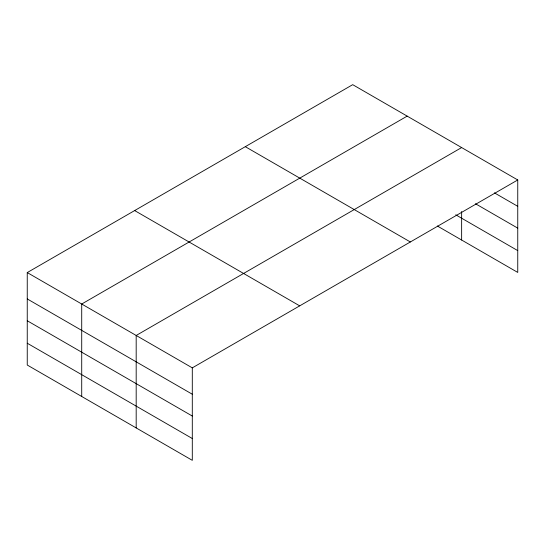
<?xml version="1.0" encoding="UTF-8"?>
<svg xmlns="http://www.w3.org/2000/svg" width="545" height="545" viewBox="0 0 545 545"><rect width="100%" height="100%" fill="white"/><g stroke="black" fill="none" stroke-linecap="round" stroke-linejoin="round"><path stroke-width="0.82" d="M517.75 179.966L352.704 84.673L27.25 272.575L27.25 365.034L192.296 460.327L192.296 367.861L517.75 179.966L517.75 272.425L437.349 226.005M407.169 116.119L81.716 304.021L81.716 396.481M461.635 147.566L136.182 335.468L136.182 427.927M494.431 192.862L517.75 206.323M475.478 203.735L517.75 228.137M455.749 214.812L517.75 250.611M245.304 146.68L410.351 241.973M134.649 210.568L299.696 305.854M27.25 272.575L192.296 367.861M27.25 298.939L192.296 394.226M27.25 320.753L192.296 416.039M27.25 343.227L192.296 438.514M461.635 211.555L461.635 240.025"/></g></svg>
